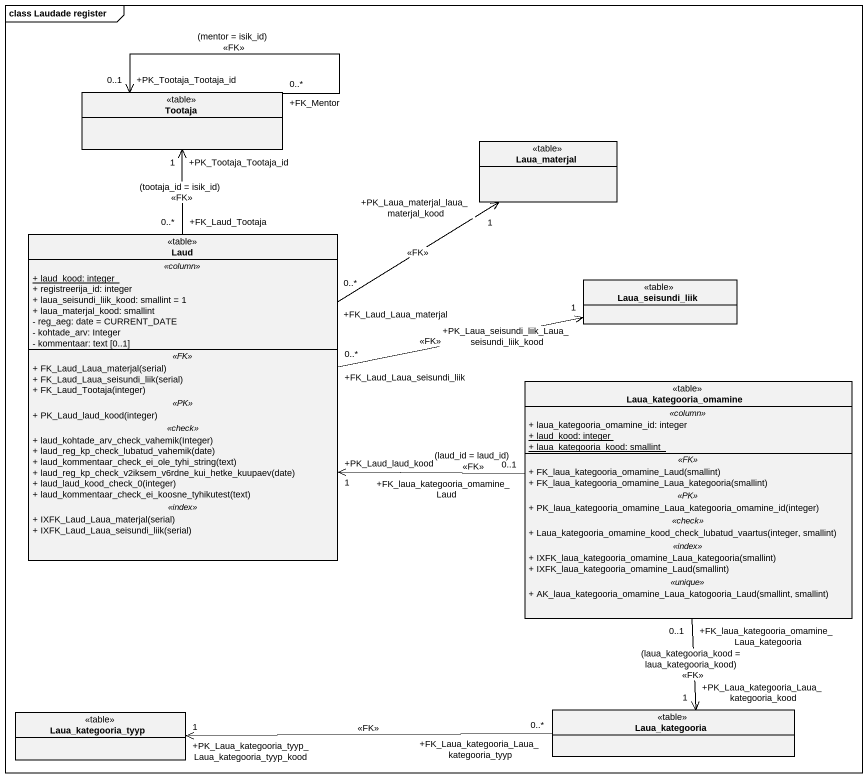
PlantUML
@startuml
mainframe class Laudade register
hide circle
hide empty members
skinparam classAttributeIconSize 0
class Tootaja <<table>>
class Laua_materjal <<table>>
class Laud <<table>> {
  .. <<column>> ..
  {static} + laud_kood: integer
  + registreerija_id: integer
  + laua_seisundi_liik_kood: smallint = 1
  + laua_materjal_kood: smallint
  - reg_aeg: date = CURRENT_DATE
  - kohtade_arv: Integer
  - kommentaar: text [0..1]
  .. <<FK>> ..
  + FK_Laud_Laua_materjal(serial)
  + FK_Laud_Laua_seisundi_liik(serial)
  + FK_Laud_Tootaja(integer)
  .. <<PK>> ..
  + PK_Laud_laud_kood(integer)
  .. <<check>> ..
  + laud_kohtade_arv_check_vahemik(Integer)
  + laud_reg_kp_check_lubatud_vahemik(date)
  + laud_kommentaar_check_ei_ole_tyhi_string(text)
  + laud_reg_kp_check_v2iksem_v6rdne_kui_hetke_kuupaev(date)
  + laud_laud_kood_check_0(integer)
  + laud_kommentaar_check_ei_koosne_tyhikutest(text)
  .. <<index>> ..
  + IXFK_Laud_Laua_materjal(serial)
  + IXFK_Laud_Laua_seisundi_liik(serial)
}
class Laua_seisundi_liik <<table>>
class Laua_kategooria_omamine <<table>> {
  .. <<column>> ..
  + laua_kategooria_omamine_id: integer
  {static} + laud_kood: integer
  {static} + laua_kategooria_kood: smallint
  .. <<FK>> ..
  + FK_laua_kategooria_omamine_Laud(smallint)
  + FK_laua_kategooria_omamine_Laua_kategooria(smallint)
  .. <<PK>> ..
  + PK_laua_kategooria_omamine_Laua_kategooria_omamine_id(integer)
  .. <<check>> ..
  + Laua_kategooria_omamine_kood_check_lubatud_vaartus(integer, smallint)
  .. <<index>> ..
  + IXFK_laua_kategooria_omamine_Laua_kategooria(smallint)
  + IXFK_laua_kategooria_omamine_Laud(smallint)
  .. <<unique>> ..
  + AK_laua_kategooria_omamine_Laua_katogooria_Laud(smallint, smallint)
}
class Laua_kategooria_tyyp <<table>>
class Laua_kategooria <<table>>
Tootaja "+FK_Mentor\n0..*" --> "+PK_Tootaja_Tootaja_id\n0..1" Tootaja : (mentor = isik_id)\n<<FK>>
Laud "+FK_Laud_Tootaja\n0..*" -up-> "+PK_Tootaja_Tootaja_id\n1" Tootaja : (tootaja_id = isik_id)\n<<FK>>
Laud "+FK_Laud_Laua_materjal\n0..*" -up-> "+PK_Laua_materjal_laua_materjal_kood\n1" Laua_materjal : <<FK>>
Laud "+FK_Laud_Laua_seisundi_liik\n0..*" -right-> "+PK_Laua_seisundi_liik_Laua_seisundi_liik_kood\n1" Laua_seisundi_liik : <<FK>>
Laua_kategooria_omamine "+FK_laua_kategooria_omamine_Laud\n0..1" -left-> "+PK_Laud_laud_kood\n1" Laud : (laud_id = laud_id)\n<<FK>>
Laua_kategooria_omamine "+FK_laua_kategooria_omamine_Laua_kategooria\n0..1" --> "+PK_Laua_kategooria_Laua_kategooria_kood\n1" Laua_kategooria : (laua_kategooria_kood = laua_kategooria_kood)\n<<FK>>
Laua_kategooria "+FK_Laua_kategooria_Laua_kategooria_tyyp\n0..*" -left-> "+PK_Laua_kategooria_tyyp_Laua_kategooria_tyyp_kood\n1" Laua_kategooria_tyyp : <<FK>>
@enduml
